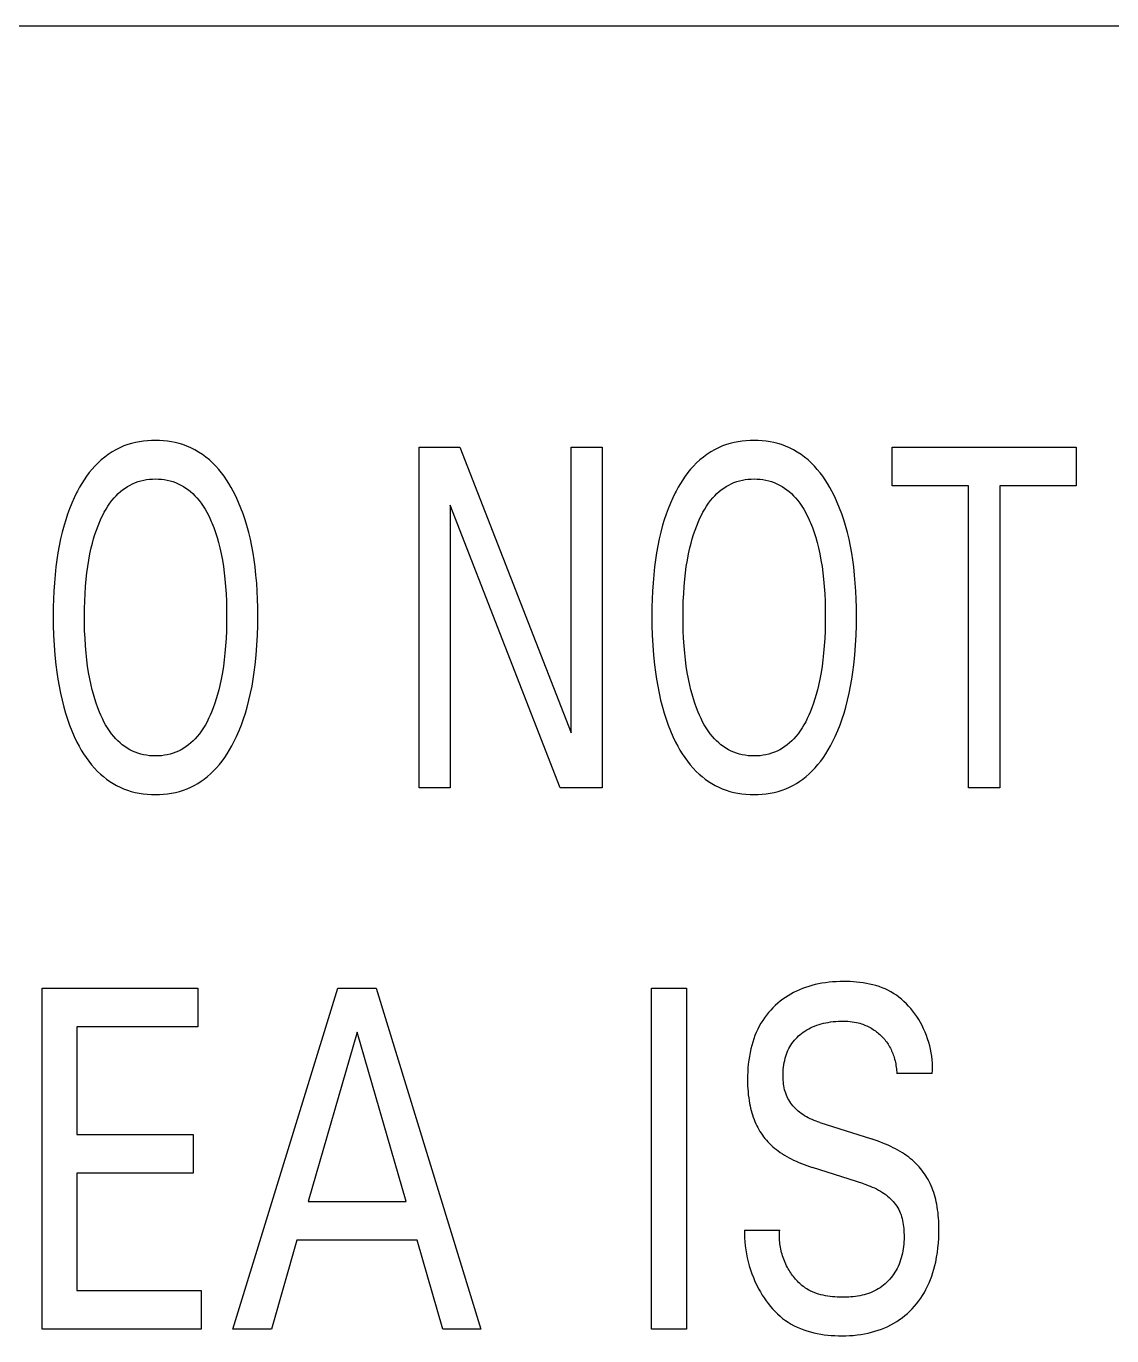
# Model space of a CAD drawing. Extents: x 0 to 420, y 0 to 297.
# Drawn here: x 156.39 to 161.81, y 223.99 to 230.53 of the extents above; entities that cross this region are included whole.
import ezdxf

# ---------------------------------------------------------------- set-up
doc = ezdxf.new("R2010")
doc.units = 0
doc.header["$LTSCALE"] = 23.1
doc.layers.add('10000_FRONT', color=7, linetype='CONTINUOUS')

msp = doc.modelspace()

# ---------------------------------------------------------------- linework, layer by layer
at = {"layer": '10000_FRONT', "color": 7, "linetype": 'CONTINUOUS'}
for p, q in [((194.1885, 230.5255), (89.1885, 230.5255)), ((158.3505, 226.7255), (158.3505, 228.4255)), ((158.3505, 228.4255), (158.5531, 228.4255)), ((158.5531, 228.4255), (159.1092, 227.0002)), ((159.1092, 227.0002), (159.1092, 228.4255)), ((159.1092, 228.4255), (159.2642, 228.4255)), ((159.2642, 228.4255), (159.2642, 226.7255)), ((160.7106, 228.2328), (160.7106, 228.4255)), ((160.7106, 228.4255), (161.6299, 228.4255)), ((161.6299, 228.4255), (161.6299, 228.2328)), ((161.0924, 228.2328), (160.7106, 228.2328)), ((161.0924, 226.7255), (161.0924, 228.2328)), ((161.2482, 228.2328), (161.2482, 226.7255)), ((161.6299, 228.2328), (161.2482, 228.2328)), ((158.5055, 228.1352), (158.5055, 226.7255)), ((159.0552, 226.7255), (158.5055, 228.1352)), ((158.5055, 226.7255), (158.3505, 226.7255)), ((159.2642, 226.7255), (159.0552, 226.7255)), ((161.2482, 226.7255), (161.0924, 226.7255)), ((156.4689, 224.0255), (156.4689, 225.7255)), ((156.4689, 225.7255), (157.246, 225.7255)), ((157.246, 225.7255), (157.246, 225.5328)), ((157.4213, 224.0255), (157.9445, 225.7255)), ((157.9445, 225.7255), (158.1361, 225.7255)), ((158.1361, 225.7255), (158.6593, 224.0255)), ((159.5105, 224.0255), (159.5105, 225.7255)), ((159.5105, 225.7255), (159.6849, 225.7255)), ((159.6849, 225.7255), (159.6849, 224.0255)), ((156.6433, 225.5328), (156.6433, 224.9966)), ((157.246, 225.5328), (156.6433, 225.5328)), ((158.0412, 225.5063), (157.7972, 224.6617)), ((158.2861, 224.6617), (158.0412, 225.5063)), ((160.9111, 225.3002), (160.734, 225.3002)), ((160.3509, 225.0557), (160.6075, 224.9737)), ((156.6433, 224.9966), (157.2225, 224.9966)), ((157.2225, 224.9966), (157.2225, 224.8039)), ((160.5695, 224.7496), (160.3129, 224.8316)), ((156.6433, 224.8039), (156.6433, 224.2183)), ((157.2225, 224.8039), (156.6433, 224.8039)), ((157.7972, 224.6617), (158.2861, 224.6617)), ((159.9749, 224.5183), (160.1502, 224.5183)), ((157.7412, 224.4689), (157.6147, 224.0255)), ((158.3412, 224.4689), (157.7412, 224.4689)), ((158.4695, 224.0255), (158.3412, 224.4689)), ((156.6433, 224.2183), (157.2623, 224.2183)), ((157.2623, 224.2183), (157.2623, 224.0255)), ((157.2623, 224.0255), (156.4689, 224.0255)), ((157.6147, 224.0255), (157.4213, 224.0255)), ((158.6593, 224.0255), (158.4695, 224.0255)), ((159.6849, 224.0255), (159.5105, 224.0255))]:
    msp.add_line(p, q, dxfattribs=at)
for points in [[(157.4263, 226.9545), (157.4399, 226.9825), (157.4524, 227.011), (157.4639, 227.0399), (157.4744, 227.0691), (157.484, 227.0987), (157.4927, 227.1285), (157.5017, 227.1631), (157.5097, 227.1979), (157.5167, 227.2329), (157.5228, 227.2681), (157.528, 227.3035), (157.5325, 227.3389), (157.5376, 227.3882), (157.5413, 227.4375), (157.5439, 227.4869), (157.5454, 227.5363), (157.5458, 227.5858), (157.5454, 227.6262), (157.5444, 227.6665), (157.5426, 227.7069), (157.54, 227.7472), (157.5365, 227.7874), (157.5322, 227.8276), (157.5276, 227.8624), (157.5222, 227.8971), (157.5159, 227.9316), (157.5087, 227.966), (157.5005, 228.0001), (157.4913, 228.034), (157.4823, 228.0634), (157.4724, 228.0925), (157.4616, 228.1212), (157.4498, 228.1496), (157.437, 228.1776), (157.4231, 228.2051), (157.4126, 228.2243), (157.4014, 228.2432), (157.3897, 228.2617), (157.3773, 228.2798), (157.3642, 228.2974), (157.3504, 228.3143), (157.3358, 228.3307), (157.3204, 228.3463), (157.304, 228.3613), (157.2869, 228.3755), (157.269, 228.3888), (157.2504, 228.401), (157.2312, 228.4122), (157.2114, 228.4222), (157.191, 228.431), (157.1723, 228.4379), (157.1533, 228.4437), (157.134, 228.4486), (157.1145, 228.4525), (157.0948, 228.4555), (157.0749, 228.4576), (157.0549, 228.4589), (157.0349, 228.4593), (157.0148, 228.4589), (156.9947, 228.4577), (156.9747, 228.4556), (156.9549, 228.4526), (156.9352, 228.4487), (156.9158, 228.4438), (156.8967, 228.438), (156.8779, 228.4312), (156.8576, 228.4224), (156.8377, 228.4124), (156.8185, 228.4013), (156.7998, 228.3891), (156.7819, 228.3759), (156.7647, 228.3618), (156.7483, 228.3468), (156.7329, 228.3313), (156.7184, 228.3151), (156.7046, 228.2982), (156.6915, 228.2807), (156.6791, 228.2627), (156.6674, 228.2443), (156.6563, 228.2254), (156.6458, 228.2063), (156.6416, 228.1982)], [(160.4136, 226.9545), (160.4271, 226.9825), (160.4396, 227.011), (160.4511, 227.0399), (160.4616, 227.0691), (160.4712, 227.0987), (160.4799, 227.1285), (160.4889, 227.1631), (160.4969, 227.1979), (160.5039, 227.2329), (160.51, 227.2681), (160.5153, 227.3035), (160.5198, 227.3389), (160.5248, 227.3882), (160.5286, 227.4375), (160.5311, 227.4869), (160.5326, 227.5363), (160.533, 227.5858), (160.5327, 227.6262), (160.5316, 227.6665), (160.5298, 227.7069), (160.5272, 227.7472), (160.5238, 227.7874), (160.5194, 227.8276), (160.5148, 227.8624), (160.5094, 227.8971), (160.5031, 227.9316), (160.4959, 227.966), (160.4877, 228.0001), (160.4785, 228.034), (160.4695, 228.0634), (160.4596, 228.0925), (160.4488, 228.1212), (160.437, 228.1496), (160.4242, 228.1776), (160.4103, 228.2051), (160.3998, 228.2243), (160.3887, 228.2432), (160.3769, 228.2617), (160.3645, 228.2798), (160.3514, 228.2974), (160.3376, 228.3143), (160.323, 228.3307), (160.3077, 228.3463), (160.2913, 228.3613), (160.2741, 228.3755), (160.2562, 228.3888), (160.2376, 228.401), (160.2184, 228.4122), (160.1986, 228.4222), (160.1782, 228.431), (160.1596, 228.4379), (160.1406, 228.4437), (160.1213, 228.4486), (160.1017, 228.4525), (160.082, 228.4555), (160.0621, 228.4576), (160.0421, 228.4589), (160.0221, 228.4593), (160.002, 228.4589), (159.9819, 228.4577), (159.9619, 228.4556), (159.9421, 228.4526), (159.9225, 228.4487), (159.9031, 228.4438), (159.8839, 228.438), (159.8652, 228.4312), (159.8448, 228.4224), (159.825, 228.4124), (159.8057, 228.4013), (159.7871, 228.3891), (159.7691, 228.3759), (159.7519, 228.3618), (159.7355, 228.3468), (159.7201, 228.3313), (159.7056, 228.3151), (159.6918, 228.2982), (159.6787, 228.2807), (159.6663, 228.2627), (159.6546, 228.2443), (159.6435, 228.2254), (159.6331, 228.2063), (159.6289, 228.1982)], [(156.7556, 227.1039), (156.747, 227.1256), (156.7392, 227.1476), (156.7319, 227.1698), (156.7254, 227.1922), (156.7194, 227.2148), (156.7139, 227.2375), (156.7072, 227.2691), (156.7014, 227.301), (156.6965, 227.333), (156.6923, 227.3651), (156.6889, 227.3973), (156.6857, 227.4344), (156.6834, 227.4716), (156.6817, 227.5089), (156.6808, 227.5461), (156.6805, 227.5834), (156.6809, 227.62), (156.6818, 227.6567), (156.6834, 227.6933), (156.6858, 227.7299), (156.6891, 227.7664), (156.6926, 227.798), (156.6968, 227.8296), (156.7019, 227.861), (156.7078, 227.8923), (156.7146, 227.9234), (156.7202, 227.9457), (156.7263, 227.9678), (156.7331, 227.9898), (156.7404, 228.0116), (156.7485, 228.0332), (156.7572, 228.0545), (156.7643, 228.0703), (156.7718, 228.0858), (156.7798, 228.1012), (156.7883, 228.1162), (156.7974, 228.1309), (156.8071, 228.1452), (156.8175, 228.159), (156.8286, 228.1723), (156.8385, 228.1831), (156.849, 228.1934), (156.8599, 228.2033), (156.8713, 228.2125), (156.8831, 228.2212), (156.8954, 228.2292), (156.9081, 228.2365), (156.9212, 228.243), (156.9346, 228.2486), (156.9483, 228.2535), (156.9623, 228.2575), (156.9765, 228.2608), (156.991, 228.2633), (157.0055, 228.2651), (157.0202, 228.2662), (157.0349, 228.2665), (157.0496, 228.2662), (157.0643, 228.2651), (157.079, 228.2633), (157.0934, 228.2608), (157.1077, 228.2575), (157.1218, 228.2535), (157.1356, 228.2486), (157.149, 228.243), (157.1621, 228.2365), (157.1749, 228.2292), (157.1872, 228.2212), (157.199, 228.2125), (157.2105, 228.2033), (157.2214, 228.1934), (157.2319, 228.1831), (157.2419, 228.1723), (157.253, 228.159), (157.2634, 228.1452), (157.2731, 228.1309), (157.2822, 228.1162), (157.2908, 228.1012), (157.2988, 228.0859), (157.3063, 228.0703), (157.3133, 228.0545), (157.3159, 228.0484)], [(159.7428, 227.1039), (159.7343, 227.1256), (159.7264, 227.1476), (159.7192, 227.1698), (159.7126, 227.1922), (159.7066, 227.2148), (159.7011, 227.2375), (159.6944, 227.2691), (159.6886, 227.301), (159.6837, 227.333), (159.6796, 227.3651), (159.6761, 227.3973), (159.673, 227.4344), (159.6706, 227.4716), (159.669, 227.5089), (159.6681, 227.5461), (159.6678, 227.5834), (159.6681, 227.62), (159.669, 227.6567), (159.6707, 227.6933), (159.6731, 227.7299), (159.6763, 227.7664), (159.6798, 227.798), (159.684, 227.8296), (159.6891, 227.861), (159.695, 227.8923), (159.7019, 227.9234), (159.7074, 227.9457), (159.7136, 227.9678), (159.7203, 227.9898), (159.7277, 228.0116), (159.7357, 228.0332), (159.7445, 228.0545), (159.7515, 228.0703), (159.759, 228.0858), (159.767, 228.1012), (159.7755, 228.1162), (159.7846, 228.1309), (159.7944, 228.1452), (159.8048, 228.159), (159.8158, 228.1723), (159.8258, 228.1831), (159.8362, 228.1934), (159.8471, 228.2033), (159.8585, 228.2125), (159.8704, 228.2212), (159.8826, 228.2292), (159.8953, 228.2365), (159.9084, 228.243), (159.9218, 228.2486), (159.9355, 228.2535), (159.9495, 228.2575), (159.9638, 228.2608), (159.9782, 228.2633), (159.9928, 228.2651), (160.0074, 228.2662), (160.0221, 228.2665), (160.0369, 228.2662), (160.0516, 228.2651), (160.0662, 228.2633), (160.0807, 228.2608), (160.095, 228.2575), (160.109, 228.2535), (160.1228, 228.2486), (160.1363, 228.243), (160.1494, 228.2365), (160.1621, 228.2292), (160.1744, 228.2212), (160.1863, 228.2125), (160.1977, 228.2033), (160.2087, 228.1934), (160.2191, 228.1831), (160.2291, 228.1723), (160.2402, 228.159), (160.2506, 228.1452), (160.2603, 228.1309), (160.2695, 228.1162), (160.278, 228.1012), (160.286, 228.0859), (160.2935, 228.0703), (160.3006, 228.0545), (160.3032, 228.0484)], [(156.6416, 228.1982), (156.6289, 228.172), (156.617, 228.1454), (156.6061, 228.1184), (156.5961, 228.0911), (156.5869, 228.0635), (156.5786, 228.0356), (156.5695, 228.0016), (156.5614, 227.9674), (156.5543, 227.933), (156.5481, 227.8984), (156.5428, 227.8636), (156.5382, 227.8288), (156.5339, 227.7884), (156.5305, 227.748), (156.5279, 227.7075), (156.5261, 227.6669), (156.5251, 227.6264), (156.5248, 227.5858), (156.5252, 227.5363), (156.5267, 227.4868), (156.5292, 227.4374), (156.5329, 227.388), (156.5379, 227.3388), (156.5424, 227.3033), (156.5477, 227.2679), (156.5537, 227.2326), (156.5607, 227.1975), (156.5686, 227.1626), (156.5775, 227.128), (156.5861, 227.098), (156.5956, 227.0683), (156.606, 227.039), (156.6174, 227.01), (156.6299, 226.9814), (156.6434, 226.9533), (156.6538, 226.9335), (156.6648, 226.9141), (156.6764, 226.895), (156.6888, 226.8764), (156.7019, 226.8584), (156.7157, 226.8409), (156.7303, 226.8241), (156.7457, 226.808), (156.7601, 226.7944), (156.7751, 226.7816), (156.7906, 226.7694), (156.8068, 226.7579), (156.8234, 226.7473), (156.8406, 226.7376), (156.8582, 226.7287), (156.8762, 226.7209), (156.8952, 226.7138), (156.9145, 226.7078), (156.9341, 226.7028), (156.9539, 226.6987), (156.974, 226.6957), (156.9942, 226.6935), (157.0145, 226.6922), (157.0349, 226.6918), (157.0552, 226.6922), (157.0755, 226.6935), (157.0956, 226.6957), (157.1157, 226.6988), (157.1355, 226.7029), (157.155, 226.7079), (157.1743, 226.7139), (157.1932, 226.721), (157.2112, 226.7289), (157.2288, 226.7378), (157.246, 226.7476), (157.2627, 226.7583), (157.2788, 226.7697), (157.2944, 226.782), (157.3093, 226.7949), (157.3237, 226.8085), (157.3391, 226.8247), (157.3538, 226.8416), (157.3676, 226.8592), (157.3808, 226.8773), (157.3931, 226.896), (157.4048, 226.9151), (157.4159, 226.9346), (157.4263, 226.9545)], [(159.6289, 228.1982), (159.6161, 228.172), (159.6043, 228.1454), (159.5934, 228.1184), (159.5834, 228.0911), (159.5742, 228.0635), (159.5658, 228.0356), (159.5567, 228.0016), (159.5486, 227.9674), (159.5415, 227.933), (159.5353, 227.8984), (159.53, 227.8636), (159.5254, 227.8288), (159.5211, 227.7884), (159.5177, 227.748), (159.5151, 227.7075), (159.5134, 227.6669), (159.5123, 227.6264), (159.512, 227.5858), (159.5124, 227.5363), (159.5139, 227.4868), (159.5164, 227.4374), (159.5202, 227.388), (159.5252, 227.3388), (159.5296, 227.3033), (159.5349, 227.2679), (159.541, 227.2326), (159.5479, 227.1975), (159.5558, 227.1626), (159.5647, 227.128), (159.5734, 227.098), (159.5828, 227.0683), (159.5933, 227.039), (159.6047, 227.01), (159.6171, 226.9814), (159.6306, 226.9533), (159.641, 226.9335), (159.652, 226.9141), (159.6637, 226.895), (159.676, 226.8764), (159.6891, 226.8584), (159.7029, 226.8409), (159.7175, 226.8241), (159.733, 226.808), (159.7473, 226.7944), (159.7623, 226.7816), (159.7779, 226.7694), (159.794, 226.7579), (159.8107, 226.7473), (159.8278, 226.7376), (159.8454, 226.7287), (159.8635, 226.7209), (159.8824, 226.7138), (159.9017, 226.7078), (159.9213, 226.7028), (159.9412, 226.6987), (159.9612, 226.6957), (159.9814, 226.6935), (160.0017, 226.6922), (160.0221, 226.6918), (160.0424, 226.6922), (160.0627, 226.6935), (160.0829, 226.6957), (160.1029, 226.6988), (160.1227, 226.7029), (160.1423, 226.7079), (160.1615, 226.7139), (160.1804, 226.721), (160.1984, 226.7289), (160.2161, 226.7378), (160.2332, 226.7476), (160.2499, 226.7583), (160.266, 226.7697), (160.2816, 226.782), (160.2966, 226.7949), (160.3109, 226.8085), (160.3264, 226.8247), (160.341, 226.8416), (160.3549, 226.8592), (160.368, 226.8773), (160.3804, 226.896), (160.3921, 226.9151), (160.4031, 226.9346), (160.4136, 226.9545)], [(157.3159, 228.0484), (157.3256, 228.0239), (157.3344, 227.9992), (157.3424, 227.9741), (157.3495, 227.9489), (157.3559, 227.9234), (157.3628, 227.8923), (157.3687, 227.861), (157.3738, 227.8296), (157.378, 227.798), (157.3815, 227.7664), (157.3847, 227.7299), (157.3871, 227.6933), (157.3888, 227.6567), (157.3897, 227.62), (157.39, 227.5834), (157.3897, 227.546), (157.3888, 227.5086), (157.3872, 227.4713), (157.3848, 227.434), (157.3817, 227.3968), (157.3782, 227.3646), (157.3741, 227.3324), (157.3692, 227.3004), (157.3634, 227.2686), (157.3567, 227.2369), (157.3512, 227.2143), (157.3452, 227.1919), (157.3386, 227.1696), (157.3314, 227.1474), (157.3235, 227.1255), (157.315, 227.1039), (157.3079, 227.0876), (157.3004, 227.0715), (157.2924, 227.0556), (157.2839, 227.0401), (157.2747, 227.0249), (157.265, 227.0101), (157.2545, 226.9958), (157.2433, 226.982), (157.2333, 226.9709), (157.2228, 226.9602), (157.2118, 226.9501), (157.2004, 226.9405), (157.1884, 226.9315), (157.176, 226.9232), (157.1632, 226.9157), (157.1499, 226.9089), (157.1364, 226.9031), (157.1225, 226.8981), (157.1084, 226.8939), (157.094, 226.8905), (157.0794, 226.8879), (157.0646, 226.886), (157.0498, 226.8849), (157.0349, 226.8846), (157.02, 226.8849), (157.0052, 226.886), (156.9904, 226.8879), (156.9758, 226.8905), (156.9614, 226.8939), (156.9473, 226.8981), (156.9334, 226.9031), (156.9199, 226.9089), (156.9067, 226.9157), (156.8939, 226.9232), (156.8815, 226.9315), (156.8696, 226.9405), (156.8582, 226.9501), (156.8472, 226.9602), (156.8367, 226.9709), (156.8268, 226.982), (156.8157, 226.9958), (156.8053, 227.0102), (156.7955, 227.0249), (156.7864, 227.0401), (156.778, 227.0556), (156.77, 227.0715), (156.7626, 227.0876), (156.7556, 227.1039)], [(160.3032, 228.0484), (160.3129, 228.0239), (160.3217, 227.9992), (160.3296, 227.9741), (160.3368, 227.9489), (160.3432, 227.9234), (160.35, 227.8923), (160.3559, 227.861), (160.361, 227.8296), (160.3652, 227.798), (160.3687, 227.7664), (160.3719, 227.7299), (160.3743, 227.6933), (160.376, 227.6567), (160.3769, 227.62), (160.3773, 227.5834), (160.377, 227.546), (160.3761, 227.5086), (160.3744, 227.4713), (160.3721, 227.434), (160.3689, 227.3968), (160.3655, 227.3646), (160.3613, 227.3324), (160.3564, 227.3004), (160.3506, 227.2686), (160.3439, 227.2369), (160.3384, 227.2143), (160.3325, 227.1919), (160.3259, 227.1696), (160.3186, 227.1474), (160.3108, 227.1255), (160.3022, 227.1039), (160.2952, 227.0876), (160.2877, 227.0715), (160.2797, 227.0556), (160.2711, 227.0401), (160.262, 227.0249), (160.2522, 227.0101), (160.2417, 226.9958), (160.2305, 226.982), (160.2206, 226.9709), (160.2101, 226.9602), (160.1991, 226.9501), (160.1876, 226.9405), (160.1756, 226.9315), (160.1632, 226.9232), (160.1504, 226.9157), (160.1372, 226.9089), (160.1236, 226.9031), (160.1098, 226.8981), (160.0956, 226.8939), (160.0812, 226.8905), (160.0666, 226.8879), (160.0519, 226.886), (160.037, 226.8849), (160.0221, 226.8846), (160.0072, 226.8849), (159.9924, 226.886), (159.9776, 226.8879), (159.9631, 226.8905), (159.9487, 226.8939), (159.9345, 226.8981), (159.9206, 226.9031), (159.9071, 226.9089), (159.8939, 226.9157), (159.8811, 226.9232), (159.8687, 226.9315), (159.8568, 226.9405), (159.8454, 226.9501), (159.8344, 226.9602), (159.824, 226.9709), (159.814, 226.982), (159.8029, 226.9958), (159.7925, 227.0102), (159.7828, 227.0249), (159.7737, 227.0401), (159.7652, 227.0556), (159.7572, 227.0715), (159.7498, 227.0876), (159.7428, 227.1039)], [(160.9111, 225.3002), (160.912, 225.3172), (160.9122, 225.3343), (160.9117, 225.3515), (160.9104, 225.3689), (160.9084, 225.3863), (160.9057, 225.4037), (160.9024, 225.4211), (160.8983, 225.4385), (160.8936, 225.4557), (160.8882, 225.4729), (160.8822, 225.4899), (160.8755, 225.5066), (160.8682, 225.5231), (160.8604, 225.5394), (160.8519, 225.5553), (160.8434, 225.5698), (160.8344, 225.5841), (160.8248, 225.5979), (160.8148, 225.6113), (160.8044, 225.6243), (160.7934, 225.6368), (160.782, 225.6488), (160.7701, 225.6603), (160.7578, 225.6711), (160.7451, 225.6814), (160.7319, 225.691), (160.7183, 225.7), (160.7043, 225.7083), (160.6901, 225.7157), (160.6756, 225.7224), (160.6607, 225.7285), (160.6456, 225.734), (160.6301, 225.7388), (160.6145, 225.7431), (160.5986, 225.7468), (160.5826, 225.7499), (160.5665, 225.7526), (160.5502, 225.7548), (160.5338, 225.7565), (160.5175, 225.7578), (160.5011, 225.7587), (160.4847, 225.7591), (160.4683, 225.7593), (160.4501, 225.759), (160.432, 225.7583), (160.4139, 225.7572), (160.396, 225.7555), (160.3782, 225.7533), (160.3604, 225.7506), (160.3427, 225.7472), (160.3267, 225.7437), (160.3107, 225.7396), (160.2949, 225.735), (160.2792, 225.7298), (160.2637, 225.7241), (160.2484, 225.7179), (160.2334, 225.7111), (160.2192, 225.704), (160.2052, 225.6964), (160.1916, 225.6883), (160.1782, 225.6797), (160.1652, 225.6706), (160.1526, 225.661), (160.1403, 225.6508), (160.1281, 225.64), (160.1164, 225.6286), (160.1051, 225.6167), (160.0943, 225.6044), (160.084, 225.5917), (160.0743, 225.5785), (160.0651, 225.565), (160.0565, 225.5511), (160.0481, 225.5362), (160.0403, 225.5209), (160.0331, 225.5053), (160.0266, 225.4894), (160.0206, 225.4733), (160.0152, 225.4569), (160.0104, 225.4404), (160.0062, 225.4238), (160.002, 225.4047), (159.9984, 225.3856), (159.9955, 225.3663), (159.9932, 225.3469), (159.9915, 225.3275), (159.9903, 225.308), (159.9896, 225.2885), (159.9894, 225.2689)], [(160.3509, 225.0557), (160.3409, 225.059), (160.3311, 225.0625), (160.3213, 225.0663), (160.3116, 225.0703), (160.302, 225.0746), (160.2926, 225.0793), (160.2834, 225.0842), (160.2743, 225.0895), (160.2654, 225.0951), (160.2568, 225.1011), (160.2484, 225.1075), (160.2415, 225.1132), (160.2347, 225.1193), (160.2283, 225.1255), (160.222, 225.1321), (160.216, 225.1389), (160.2104, 225.1459), (160.205, 225.1532), (160.2, 225.1606), (160.1953, 225.1683), (160.1909, 225.1761), (160.187, 225.1842), (160.1833, 225.1928), (160.18, 225.2017), (160.1771, 225.2107), (160.1746, 225.2198), (160.1725, 225.229), (160.1707, 225.2384), (160.1693, 225.2478), (160.1681, 225.2572), (160.1673, 225.2667), (160.1668, 225.2763), (160.1665, 225.2858), (160.1665, 225.2974), (160.1669, 225.309), (160.1677, 225.3205), (160.1688, 225.332), (160.1704, 225.3434), (160.1724, 225.3548), (160.1748, 225.366), (160.1777, 225.3772), (160.1805, 225.3869), (160.1838, 225.3966), (160.1873, 225.4061), (160.1913, 225.4154), (160.1957, 225.4246), (160.2004, 225.4335), (160.2055, 225.4423), (160.2111, 225.4507), (160.2169, 225.4587), (160.2231, 225.4664), (160.2296, 225.4738), (160.2365, 225.4809), (160.2437, 225.4877), (160.2511, 225.4942), (160.2589, 225.5004), (160.2668, 225.5063), (160.2758, 225.5124), (160.2851, 225.5181), (160.2946, 225.5234), (160.3043, 225.5283), (160.3141, 225.5329), (160.3241, 225.5371), (160.335, 225.5411), (160.3461, 225.5448), (160.3572, 225.548), (160.3685, 225.5509), (160.3799, 225.5534), (160.3913, 225.5555), (160.4041, 225.5575), (160.4168, 225.5592), (160.4297, 225.5604), (160.4425, 225.5612), (160.4554, 225.5616), (160.4683, 225.5617), (160.4793, 225.5614), (160.4902, 225.5609), (160.5011, 225.5599), (160.512, 225.5587), (160.5228, 225.557), (160.5336, 225.5549), (160.5416, 225.553), (160.5496, 225.5508), (160.5575, 225.5484)], [(160.5575, 225.5484), (160.5646, 225.546), (160.5716, 225.5434), (160.5785, 225.5406), (160.5853, 225.5376), (160.592, 225.5344), (160.5981, 225.5312), (160.6042, 225.5279), (160.6101, 225.5244), (160.616, 225.5208), (160.6217, 225.517), (160.6274, 225.513), (160.6329, 225.5089), (160.6383, 225.5047), (160.6436, 225.5002), (160.649, 225.4955), (160.6543, 225.4906), (160.6595, 225.4856), (160.6645, 225.4804), (160.6693, 225.475), (160.674, 225.4696), (160.6785, 225.464), (160.6829, 225.4583), (160.687, 225.4524), (160.691, 225.4464), (160.6949, 225.4402), (160.6986, 225.4339), (160.702, 225.4274), (160.7053, 225.4209), (160.7084, 225.4142), (160.7113, 225.4075), (160.7141, 225.4007), (160.7166, 225.3938), (160.719, 225.3868), (160.7211, 225.3798), (160.7233, 225.372), (160.7253, 225.3641), (160.7271, 225.3562), (160.7287, 225.3482), (160.73, 225.3403), (160.7312, 225.3323), (160.7322, 225.3243), (160.733, 225.3162), (160.7336, 225.3082), (160.734, 225.3002)], [(159.9894, 225.2689), (159.9896, 225.254), (159.99, 225.2391), (159.9908, 225.2242), (159.9919, 225.2093), (159.9933, 225.1945), (159.9951, 225.1797), (159.9973, 225.165), (159.9998, 225.1503), (160.0022, 225.1388), (160.0048, 225.1274), (160.0076, 225.1161), (160.0108, 225.1048), (160.0143, 225.0936), (160.018, 225.0825), (160.0221, 225.0715), (160.0265, 225.0607), (160.0312, 225.0499), (160.0358, 225.0401), (160.0408, 225.0304), (160.046, 225.0209), (160.0515, 225.0115), (160.0573, 225.0023), (160.0634, 224.9933), (160.0698, 224.9846), (160.0764, 224.976), (160.0834, 224.9677), (160.091, 224.9592), (160.099, 224.951), (160.1072, 224.9431), (160.1158, 224.9354), (160.1245, 224.928), (160.1335, 224.9209), (160.1426, 224.914), (160.153, 224.9067), (160.1636, 224.8997), (160.1744, 224.8929), (160.1854, 224.8864), (160.1965, 224.8803), (160.2077, 224.8743), (160.2191, 224.8687), (160.2322, 224.8625), (160.2454, 224.8567), (160.2587, 224.8511), (160.2721, 224.8458), (160.2856, 224.8408), (160.2992, 224.8361), (160.3129, 224.8316)], [(160.944, 224.5512), (160.9434, 224.5652), (160.9425, 224.5791), (160.9414, 224.593), (160.9399, 224.6069), (160.9381, 224.6208), (160.936, 224.6346), (160.9335, 224.6483), (160.931, 224.6601), (160.9283, 224.6718), (160.9252, 224.6834), (160.9219, 224.695), (160.9182, 224.7065), (160.9143, 224.7178), (160.91, 224.7291), (160.9053, 224.7402), (160.9003, 224.7511), (160.8954, 224.7612), (160.8901, 224.7711), (160.8846, 224.7808), (160.8787, 224.7904), (160.8726, 224.7998), (160.8662, 224.809), (160.8594, 224.818), (160.8524, 224.8267), (160.8451, 224.8352), (160.8372, 224.8438), (160.829, 224.8521), (160.8205, 224.8602), (160.8118, 224.868), (160.8028, 224.8755), (160.7936, 224.8827), (160.7842, 224.8897), (160.7734, 224.8972), (160.7625, 224.9044), (160.7513, 224.9112), (160.7399, 224.9178), (160.7284, 224.9241), (160.7168, 224.9301), (160.705, 224.9359), (160.6914, 224.9421), (160.6777, 224.9481), (160.6638, 224.9537), (160.6499, 224.9591), (160.6358, 224.9642), (160.6217, 224.9691), (160.6075, 224.9737)], [(160.5695, 224.7496), (160.5803, 224.7461), (160.591, 224.7423), (160.6016, 224.7382), (160.6121, 224.7339), (160.6225, 224.7293), (160.6327, 224.7244), (160.6428, 224.7191), (160.6527, 224.7135), (160.6623, 224.7075), (160.6718, 224.7011), (160.681, 224.6944), (160.6885, 224.6883), (160.6958, 224.682), (160.7029, 224.6754), (160.7097, 224.6685), (160.7162, 224.6614), (160.7224, 224.654), (160.7283, 224.6464), (160.7338, 224.6385), (160.7389, 224.6304), (160.7436, 224.6221), (160.7478, 224.6136), (160.7518, 224.6046), (160.7553, 224.5955), (160.7583, 224.5861), (160.7609, 224.5767), (160.7632, 224.567), (160.7651, 224.5573), (160.7666, 224.5475), (160.7679, 224.5375), (160.7689, 224.5276), (160.7696, 224.5175), (160.7701, 224.5075), (160.7705, 224.4958), (160.7706, 224.4842), (160.7703, 224.4725), (160.7698, 224.4609), (160.769, 224.4493), (160.7679, 224.4378), (160.7664, 224.4263), (160.7646, 224.4149), (160.7624, 224.4036), (160.7598, 224.3924), (160.7568, 224.3813), (160.7535, 224.3704), (160.7497, 224.3596), (160.7455, 224.3489), (160.7408, 224.3384), (160.7357, 224.3281), (160.7305, 224.3186), (160.7249, 224.3094), (160.7189, 224.3003), (160.7126, 224.2915), (160.7059, 224.2829), (160.6989, 224.2747), (160.6916, 224.2666), (160.6839, 224.259), (160.676, 224.2516), (160.6677, 224.2446), (160.6593, 224.2379), (160.6505, 224.2317), (160.6416, 224.2259), (160.6324, 224.2205), (160.6227, 224.2154), (160.6128, 224.2107), (160.6027, 224.2065), (160.5924, 224.2028), (160.582, 224.1994), (160.5714, 224.1965), (160.5607, 224.1939), (160.5499, 224.1917), (160.5389, 224.1898), (160.5278, 224.1882), (160.5167, 224.187), (160.5055, 224.186), (160.4942, 224.1853), (160.4829, 224.1848), (160.4716, 224.1846), (160.4602, 224.1846), (160.4483, 224.1848), (160.4364, 224.1852), (160.4246, 224.1859), (160.4128, 224.1869), (160.4011, 224.1882), (160.3895, 224.1897), (160.378, 224.1917), (160.3666, 224.1939), (160.3554, 224.1966), (160.3443, 224.1997), (160.3334, 224.2031), (160.3227, 224.2071)], [(159.9749, 224.5183), (159.9746, 224.4993), (159.975, 224.4801), (159.9762, 224.4606), (159.9781, 224.4409), (159.9806, 224.421), (159.984, 224.4011), (159.988, 224.3811), (159.9927, 224.3612), (159.9981, 224.3413), (160.0042, 224.3215), (160.011, 224.3018), (160.0185, 224.2824), (160.0266, 224.2632), (160.0354, 224.2443), (160.0449, 224.2258), (160.0535, 224.2104), (160.0626, 224.1953), (160.0721, 224.1805), (160.0821, 224.1662), (160.0925, 224.1522), (160.1034, 224.1387), (160.1148, 224.1257), (160.1266, 224.1131), (160.1388, 224.1012), (160.1515, 224.0897), (160.1647, 224.0789), (160.1782, 224.0687), (160.1922, 224.0592), (160.2067, 224.0503), (160.2218, 224.042), (160.2373, 224.0345), (160.2532, 224.0276), (160.2695, 224.0215), (160.286, 224.0159), (160.3028, 224.011), (160.3198, 224.0068), (160.3371, 224.0031), (160.3544, 223.9999), (160.372, 223.9974), (160.3896, 223.9953), (160.4072, 223.9937), (160.4249, 223.9927), (160.4426, 223.992), (160.4602, 223.9918), (160.4793, 223.9921), (160.4983, 223.9928), (160.5172, 223.9941), (160.536, 223.996), (160.5547, 223.9985), (160.5733, 224.0017), (160.5918, 224.0055), (160.6085, 224.0095), (160.6251, 224.0142), (160.6415, 224.0194), (160.6577, 224.0252), (160.6737, 224.0317), (160.6894, 224.0387), (160.7048, 224.0464), (160.7194, 224.0545), (160.7336, 224.0632), (160.7475, 224.0724), (160.761, 224.0822), (160.7741, 224.0925), (160.7868, 224.1034), (160.799, 224.1147), (160.811, 224.1267), (160.8224, 224.1392), (160.8333, 224.1521), (160.8437, 224.1655), (160.8536, 224.1792), (160.8629, 224.1933), (160.8717, 224.2078), (160.8799, 224.2226), (160.8881, 224.2389), (160.8956, 224.2555), (160.9025, 224.2724), (160.9088, 224.2896), (160.9145, 224.3069), (160.9197, 224.3245), (160.9243, 224.3421), (160.9284, 224.36), (160.933, 224.3835), (160.9368, 224.4072), (160.9398, 224.431), (160.942, 224.4548), (160.9435, 224.4788), (160.9444, 224.5028), (160.9445, 224.5268), (160.944, 224.5512)], [(160.3227, 224.2071), (160.3164, 224.2096), (160.3102, 224.2124), (160.304, 224.2153), (160.298, 224.2184), (160.292, 224.2217), (160.2856, 224.2255), (160.2793, 224.2296), (160.2731, 224.2338), (160.267, 224.2383), (160.2611, 224.243), (160.2552, 224.2479), (160.2496, 224.2529), (160.244, 224.2582), (160.2386, 224.2636), (160.2334, 224.2692), (160.2282, 224.275), (160.2233, 224.2809), (160.2184, 224.2869), (160.2137, 224.2931), (160.2092, 224.2995), (160.2048, 224.3059), (160.2005, 224.3125), (160.1964, 224.3192), (160.1925, 224.326), (160.1887, 224.3329), (160.1846, 224.3409), (160.1807, 224.3489), (160.177, 224.3571), (160.1736, 224.3653), (160.1703, 224.3737), (160.1673, 224.3821), (160.1644, 224.3905), (160.1618, 224.399), (160.1595, 224.4076), (160.1573, 224.4162), (160.1554, 224.4248), (160.1537, 224.4334), (160.1523, 224.4421), (160.151, 224.4507), (160.1501, 224.4593), (160.1493, 224.4679), (160.1489, 224.4765), (160.1486, 224.485), (160.1487, 224.4934), (160.1489, 224.5018), (160.1495, 224.5101), (160.1502, 224.5183)]]:
    msp.add_lwpolyline(points, dxfattribs=at)

doc.saveas('drawing.dxf')
